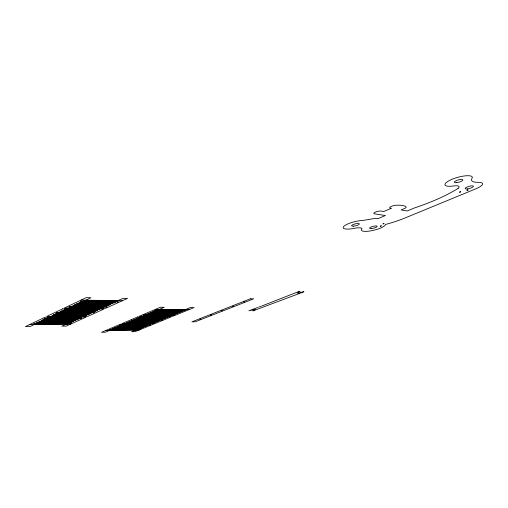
<?xml version="1.0" encoding="UTF-8"?>
<svg xmlns="http://www.w3.org/2000/svg" width="508" height="508" viewBox="0 0 508 508"><rect width="100%" height="100%" fill="white"/><g stroke="black" fill="none" stroke-linecap="round" stroke-linejoin="round"><path stroke-width="0.76" d="M459.511 192.119L460.731 191.783M460.731 191.827L459.537 192.17M466.992 190.271L468.205 189.922L467.03 190.329M380.263 226.136L381.368 225.863M381.381 225.92L380.295 226.193M382.981 223.863L384.099 223.577L383.019 223.926M70.161 306.648L69.037 306.749L70.161 306.584M80.289 301.409L81.432 301.231M81.432 301.301L80.321 301.479M94.126 312.668L93.078 312.769L94.126 312.604M105.702 307.054L106.769 306.876M106.737 306.965L105.721 307.118M118.104 301.809L117.031 301.981L118.104 301.739M44.183 318.548L45.282 318.383M45.288 318.446L44.209 318.618M70.307 323.094L71.33 322.929M71.33 322.999L70.333 323.158M143.535 315.106L144.501 314.935M144.507 314.992L143.548 315.163M80.677 318.395L81.705 318.23M81.674 318.319L80.683 318.459M154.426 310.49L155.397 310.318M155.391 310.382L154.438 310.553M299.911 291.421C293.002 294.653 301.879 292.418 303.828 291.535A1.765 0.343 -12.3 0 1 303.295 292.017L252.978 310.89M149.562 324.917L150.457 324.752M222.314 310.617L221.456 310.788L222.307 310.553M150.463 324.815L149.574 324.974M233.401 306.254L232.512 306.368L233.413 306.248M161.246 320.129L162.147 319.964M162.147 320.027L161.284 320.192M243.859 301.898L244.754 301.72M244.761 301.784L243.878 301.968M174.473 314.979L173.577 315.068L174.479 314.909M184.436 310.623L185.363 310.452M185.325 310.54L184.468 310.693M252.99 310.871L255.359 309.48L248.895 310.775L257.816 307.461M119.551 325.272L120.485 325.114M120.479 325.184L119.571 325.336M200.031 319.151L200.882 318.986L200.057 319.214M210.617 314.985L211.474 314.82M211.436 314.903L210.623 315.043M139.516 329.032L140.392 328.873M140.392 328.943L139.541 329.095M53.537 322.434L54.331 322.345A4.966 1.016 -8.8 0 1 55.467 322.339L55.836 322.402L55.042 322.491A4.991 1.029 -8.8 0 1 53.905 322.497L53.556 322.459M56.578 321.024L57.379 320.929A4.978 1.022 -8.8 0 1 58.515 320.929L58.877 320.993L58.083 321.081A5.004 1.041 -8.9 0 1 56.947 321.081L56.629 321.056M58.109 320.313L58.909 320.218A4.985 1.029 -8.8 0 1 60.046 320.218L60.414 320.281L59.614 320.37A5.01 1.041 -8.9 0 1 58.477 320.377L58.134 320.332M59.652 319.596L60.452 319.507A4.991 1.035 -8.9 0 1 61.582 319.507L61.951 319.57L61.151 319.659A5.017 1.048 -8.9 0 1 60.02 319.659L59.703 319.627M54.305 323.107L53.524 323.19A4.978 1.022 -8.8 0 1 52.394 323.196L52.026 323.151L52.819 323.044A4.953 1.01 -8.8 0 1 53.95 323.037L54.318 323.082M61.195 318.878L61.995 318.789A5.004 1.035 -8.9 0 1 63.132 318.789L63.494 318.853L62.694 318.941A5.029 1.054 -8.9 0 1 61.563 318.948L61.214 318.903M62.744 318.16L63.544 318.072A5.01 1.041 -8.9 0 1 64.681 318.072L65.043 318.135L64.243 318.224A5.036 1.054 -8.9 0 1 63.106 318.224L62.744 318.179M67.583 315.913L68.389 315.824A5.029 1.054 -8.9 0 1 69.526 315.824L69.894 315.893M75.527 312.229L76.333 312.141A5.074 1.079 -9 0 1 77.476 312.147L77.832 312.198L77.025 312.306A5.099 1.099 -9.1 0 1 75.889 312.299L75.571 312.261M71.457 315.17L70.663 315.252A5.067 1.079 -9 0 1 69.526 315.252L69.209 315.214L69.964 315.093A5.042 1.06 -8.9 0 1 71.101 315.1L71.463 315.151M80.366 309.982L81.178 309.893A5.099 1.092 -9.1 0 1 82.321 309.905L82.677 309.956L81.871 310.064A5.124 1.111 -9.1 0 1 80.728 310.058L80.416 310.02M81.045 310.737L80.251 310.813A5.118 1.105 -9.1 0 1 79.108 310.807L78.759 310.725L79.559 310.642A5.086 1.092 -9 0 1 80.696 310.655L81.058 310.712M88.57 306.178L89.383 306.089A5.137 1.118 -9.1 0 1 90.526 306.102L90.881 306.178L90.068 306.267A5.163 1.137 -9.2 0 1 88.925 306.254L88.614 306.21M84.296 309.232L83.496 309.315A5.131 1.118 -9.1 0 1 82.353 309.302L82.004 309.22L82.804 309.137A5.105 1.099 -9.1 0 1 83.947 309.15L84.303 309.207M87.567 307.715L86.766 307.797A5.15 1.124 -9.2 0 1 85.63 307.784L85.281 307.702L86.081 307.619M96.939 302.292L97.758 302.203A5.182 1.143 -9.2 0 1 98.901 302.222L99.257 302.285M98.635 301.504L99.46 301.415A5.188 1.149 -9.3 0 1 100.597 301.441L100.952 301.498M92.532 305.416L91.726 305.499A5.175 1.143 -9.2 0 1 90.589 305.479L90.246 305.435L91.046 305.314A5.143 1.124 -9.2 0 1 92.189 305.333L92.545 305.391M99.257 302.304L98.438 302.393A5.207 1.162 -9.3 0 1 97.295 302.368L96.958 302.317M100.94 301.53L100.133 301.606A5.22 1.168 -9.3 0 1 98.99 301.587L98.679 301.542M102.641 300.742L101.835 300.819A5.226 1.175 -9.3 0 1 100.692 300.793L100.349 300.704L101.162 300.628A5.194 1.156 -9.3 0 1 102.305 300.647L102.66 300.711M33.388 324.428L67.837 323.913L67.462 324.085M50.343 316.395L84.95 316.147L84.557 316.325M67.92 308.064L102.66 308.108L102.248 308.293M34.563 324.415L30.112 326.523L25.4 326.58L45.072 317.214L86.119 317.1L66.237 326.085L61.868 326.136L66.364 324.091M85.795 300.177L90.945 297.745L86.163 297.656L64.345 308.045L105.55 308.318L127.495 298.399L123.088 298.317L117.919 300.666M108.75 330.397L136.849 329.902M110.947 329.463L138.805 329.101M119.863 325.691L147.726 325.438M122.879 324.415L150.743 324.206M132.41 320.377L160.28 320.294M134.48 319.5L162.344 319.443M142.215 316.224L170.339 316.166M109.715 330.378L105.353 332.226L101.479 332.302L120.72 324.123L154.47 323.761L135.192 331.641L131.566 331.711L135.941 329.921M159.309 309.404L164.262 307.302L160.376 307.27L139.3 316.23L173.057 316.16L194.107 307.55L190.487 307.524L185.541 309.55M261.537 306.095L298.018 291.852A1.772 0.343 -12.3 0 1 299.923 291.408M260.845 306.356L258.686 307.143M69.856 315.913L69.088 315.982A5.061 1.073 -9 0 1 67.951 315.982L67.634 315.944M169.094 310.553L169.634 310.509A6.458 1.295 -10.4 0 1 170.726 310.515L170.974 310.547M170.955 310.566L170.434 310.61A6.509 1.321 -10.5 0 1 169.342 310.598L169.094 310.572M159.41 314.592L159.95 314.547A6.394 1.264 -10.3 0 1 161.042 314.547L160.75 314.636A6.445 1.289 -10.4 0 1 159.658 314.636L159.41 314.611M167.704 311.918L167.183 311.963A6.483 1.314 -10.5 0 1 166.091 311.956L166.383 311.861A6.433 1.289 -10.4 0 1 167.475 311.874L167.723 311.899M164.471 313.265L163.957 313.303A6.464 1.302 -10.4 0 1 162.858 313.303L163.151 313.207A6.413 1.276 -10.4 0 1 164.249 313.214L164.49 313.245M159.144 315.481L158.629 315.525A6.433 1.283 -10.4 0 1 157.531 315.519L157.823 315.43A6.382 1.257 -10.3 0 1 158.915 315.436L159.163 315.462M145.117 320.554L145.65 320.504A6.306 1.226 -10.1 0 1 146.742 320.504L146.463 320.586A6.356 1.245 -10.2 0 1 145.364 320.592L145.136 320.573M153.2 317.957L152.686 317.995A6.394 1.264 -10.3 0 1 151.587 318.002L151.879 317.913A6.344 1.245 -10.2 0 1 152.971 317.913L153.219 317.938M151.117 318.821L150.597 318.865A6.382 1.257 -10.3 0 1 149.504 318.865L149.79 318.783A6.331 1.238 -10.2 0 1 150.889 318.776L151.13 318.802M139.998 322.688L140.532 322.644A6.274 1.206 -10.1 0 1 141.624 322.637L141.345 322.72A6.325 1.232 -10.2 0 1 140.246 322.726L140.043 322.713M132.582 325.78L133.109 325.736A6.229 1.187 -10 0 1 134.207 325.723L133.928 325.806A6.274 1.206 -10.1 0 1 132.829 325.819L132.582 325.799M136.442 324.93L135.928 324.974A6.287 1.213 -10.1 0 1 134.836 324.98L135.115 324.898A6.242 1.187 -10 0 1 136.214 324.891L136.462 324.91M127.61 327.857L128.137 327.806A6.204 1.168 -10 0 1 129.229 327.793L128.956 327.876A6.248 1.194 -10 0 1 127.857 327.889L127.654 327.882M132.442 326.593L131.928 326.638A6.267 1.2 -10.1 0 1 130.835 326.65L131.115 326.568A6.217 1.181 -10 0 1 132.207 326.555L132.455 326.574M126.511 329.063L125.997 329.108A6.229 1.181 -10 0 1 124.904 329.12L125.178 329.038A6.185 1.162 -9.9 0 1 126.276 329.025L126.524 329.044M158.591 315.081A6.439 1.289 -10.4 0 0 159.69 315.081L159.982 314.992A6.388 1.264 -10.3 0 0 158.883 314.992L158.591 315.081M147.491 320.161L147.777 320.072A6.312 1.226 -10.2 0 0 146.679 320.078L146.393 320.167A6.363 1.251 -10.2 0 0 147.498 320.161M74.733 312.884L73.939 312.966L74.289 313.042A5.093 1.092 -9 0 0 75.432 313.049L76.232 312.96L75.87 312.89A5.061 1.073 -9 0 0 74.733 312.884M161.011 314.103L160.719 314.192A6.452 1.295 -10.4 0 0 161.817 314.192L162.109 314.109A6.401 1.27 -10.3 0 0 161.011 314.103M105.842 330.448L139.567 329.857M29.851 324.466L70.739 324.047M155.423 309.378L189.16 309.575M81.02 300.107L122.326 300.73M125.292 329.432L125.019 329.514A6.223 1.181 -10 0 1 123.927 329.533L124.2 329.451A6.179 1.156 -9.9 0 1 125.292 329.432M87.579 307.689L87.224 307.632A5.118 1.111 -9.1 0 0 86.081 307.619M56.49 312.706L57.614 312.591L56.49 312.706M33.922 323.418L35.008 323.323L33.922 323.418M131.229 320.319L132.182 320.218L131.229 320.319M109.525 329.521L110.446 329.432L109.538 329.514M458.083 188.379L458.045 188.404A91.478 25.686 -14.6 0 1 414.776 207.842A4.121 1.041 -14.7 0 0 413.887 208.172L407.181 210.972L401.11 209.95L404.425 208.553A4.108 1.054 -14.5 0 0 406.14 207.004A25.044 6.445 -14.2 0 0 395.967 205.245A4.159 1.086 -14.4 0 0 390.868 206.623A4.159 1.086 -14.4 0 0 390.449 208.14L391.325 208.293L383.8 211.499L381.051 211.061A4.108 1.067 -14.1 0 0 375.482 212.09A4.108 1.067 -14.1 0 0 374.523 213.849L385.388 215.538L378.092 218.611L376.333 218.351A3.226 0.819 -14 0 0 374.218 218.491A91.478 25.686 -14.6 0 1 366.935 219.805A28.175 7.417 -14.1 0 1 360.959 220.599A12.668 3.213 -13.6 0 0 343.529 226.708A12.668 3.213 -13.6 0 0 355.206 228.162A8.642 2.14 -13.5 0 1 362.014 228.829A12.357 3.035 -13.8 0 0 371.329 230.759A12.357 3.035 -13.8 0 0 385.413 224.492A47.422 12.256 -14.1 0 0 406.19 217.507L475.679 188.887A13.754 3.512 -15.8 0 0 478.758 182.309A21.971 5.715 -16.3 0 1 471.786 178.676A14.205 3.778 -15.8 0 0 462.998 176.155A14.205 3.778 -15.8 0 0 445.808 182.982A14.205 3.778 -15.8 0 0 453.384 185.985A9.576 2.496 -15.5 0 1 458.083 188.379L458.07 188.385M50.527 323.831L50.883 323.894A4.972 1.022 -8.8 0 0 52.019 323.888L52.813 323.799L52.445 323.736A4.947 1.003 -8.8 0 0 51.308 323.748L50.578 323.812M55.067 321.723L55.423 321.793A4.997 1.035 -8.9 0 0 56.559 321.786L57.353 321.697L56.985 321.634A4.972 1.016 -8.8 0 0 55.848 321.64L55.118 321.704M64.313 317.43L64.662 317.506A5.042 1.06 -8.9 0 0 65.805 317.506L66.605 317.417L66.237 317.348A5.017 1.048 -8.9 0 0 65.1 317.348L64.332 317.424M70.758 314.439L71.107 314.516A5.074 1.079 -9 0 0 72.25 314.522L73.05 314.433L72.688 314.363A5.048 1.067 -9 0 0 71.545 314.363L70.758 314.439M72.346 313.703L72.695 313.779A5.08 1.086 -9 0 0 73.838 313.785L74.638 313.696L74.276 313.626A5.055 1.073 -9 0 0 73.133 313.62L72.346 313.703M77.146 311.474L77.495 311.556A5.105 1.099 -9.1 0 0 78.638 311.563L79.445 311.474L79.083 311.404A5.08 1.086 -9 0 0 77.94 311.398L77.165 311.468M86.925 306.934L87.274 307.016A5.156 1.13 -9.2 0 0 88.417 307.029L89.23 306.946L88.875 306.87A5.131 1.111 -9.1 0 0 87.725 306.857L86.951 306.927M91.91 304.622L92.253 304.711A5.182 1.149 -9.2 0 0 93.396 304.724L94.215 304.641L93.859 304.559A5.156 1.13 -9.2 0 0 92.71 304.546L91.929 304.616M93.58 303.848L93.929 303.93A5.188 1.149 -9.3 0 0 95.072 303.949L95.891 303.86L95.529 303.784A5.163 1.137 -9.2 0 0 94.386 303.765L93.605 303.835M95.263 303.066L95.606 303.155A5.201 1.156 -9.3 0 0 96.755 303.174L97.568 303.086L97.212 303.003A5.169 1.137 -9.2 0 0 96.069 302.99L95.288 303.054M62.713 308.82L46.787 316.401L87.846 316.319L103.905 309.061L62.713 308.82M35.262 323.545L34.887 323.723L69.348 323.228L35.262 323.545M36.767 322.828L36.392 323.005L70.866 322.536L36.767 322.828M38.278 322.116L37.897 322.294L72.39 321.843L38.278 322.116M39.795 321.393L39.414 321.577L73.92 321.151L39.795 321.393M41.313 320.675L40.932 320.853L75.457 320.453L41.313 320.675M42.843 319.951L42.462 320.129L76.994 319.754L42.843 319.951M44.38 319.221L43.993 319.405L78.543 319.056L44.38 319.221M45.917 318.491L45.536 318.675L80.099 318.351L45.917 318.491M47.466 317.76L47.079 317.945L81.655 317.64L47.466 317.76M52.305 315.468L51.911 315.652L86.531 315.43L52.305 315.468M53.873 314.719L53.48 314.909L88.113 314.712L53.873 314.719M55.455 313.976L55.061 314.16L89.706 313.988L55.455 313.976M57.042 313.22L56.642 313.411L91.3 313.265L57.042 313.22M58.636 312.464L58.236 312.655L92.907 312.534L58.636 312.464M60.23 311.709L59.83 311.899L94.513 311.804L60.23 311.709M61.836 310.947L61.436 311.137L96.133 311.074L61.836 310.947M63.449 310.185L63.049 310.375L97.752 310.337L63.449 310.185M65.068 309.416L64.662 309.607L99.384 309.594L65.068 309.416M69.964 307.099L69.558 307.289L104.311 307.359L69.964 307.099M71.615 306.318L71.203 306.514L105.962 306.61L71.615 306.318M73.266 305.53L72.854 305.727L107.626 305.854L73.266 305.53M74.924 304.749L74.511 304.946L109.296 305.098L74.924 304.749M76.594 303.955L76.175 304.152L110.973 304.336L76.594 303.955M78.264 303.162L77.845 303.365L112.655 303.574L78.264 303.162M79.947 302.368L79.527 302.565L114.344 302.806L79.947 302.368M81.636 301.568L81.21 301.765L116.04 302.038L81.636 301.568M83.331 300.761L82.906 300.965L117.742 301.263L83.331 300.761M137.56 316.967L122.085 323.545L155.835 323.202L171.317 316.871L137.56 316.967M109.969 329.876L138.074 329.4L109.969 329.876M111.931 329.051L140.037 328.593L111.931 329.051M112.916 328.632L141.021 328.193L112.916 328.632M113.9 328.212L142.005 327.787L113.9 328.212M114.884 327.8L142.996 327.381L114.884 327.8M115.875 327.381L143.986 326.974L115.875 327.381M116.872 326.955L144.983 326.568L116.872 326.955M117.862 326.536L145.98 326.155L117.862 326.536M118.866 326.111L146.977 325.749L118.866 326.111M120.866 325.266L148.984 324.923L120.866 325.266M121.869 324.841L149.987 324.51L121.869 324.841M126.27 322.98L154.394 322.707L126.27 322.98M127.286 322.548L155.41 322.288L127.286 322.548M128.308 322.116L156.432 321.869L128.308 322.116M129.33 321.678L157.455 321.45L129.33 321.678M130.353 321.246L158.477 321.031L130.353 321.246M131.382 320.815L159.506 320.611L131.382 320.815M133.445 319.938L161.569 319.761L133.445 319.938M135.515 319.062L163.639 318.91L135.515 319.062M136.557 318.618L164.681 318.484L136.557 318.618M137.598 318.179L165.722 318.059L137.598 318.179M138.64 317.735L166.77 317.627L138.64 317.735M139.687 317.29L167.818 317.202L139.687 317.29M143.535 315.665L171.66 315.62L143.535 315.665M144.596 315.214L172.72 315.189L144.596 315.214M145.656 314.763L173.78 314.75L145.656 314.763M146.723 314.312L174.847 314.319L146.723 314.312M147.79 313.861L175.914 313.88L147.79 313.861M148.863 313.411L176.981 313.442L148.863 313.411M149.936 312.953L178.054 313.004L149.936 312.953M151.009 312.503L179.127 312.56L151.009 312.503M152.089 312.045L180.207 312.122L152.089 312.045M153.168 311.588L181.286 311.677L153.168 311.588M154.248 311.125L182.366 311.233L154.248 311.125M155.34 310.667L183.451 310.788L155.34 310.667M156.426 310.204L184.537 310.344L156.426 310.204M157.518 309.74L185.63 309.893L157.518 309.74M250.381 298.774L191.878 321.837L195.199 321.805L253.67 298.837L250.381 298.774M171.291 309.639L171.52 309.69A6.521 1.327 -10.6 0 0 172.618 309.696L172.911 309.607A6.471 1.302 -10.5 0 0 171.812 309.601L171.317 309.632M170.199 310.096L170.428 310.147A6.515 1.327 -10.5 0 0 171.526 310.153L171.882 310.064A6.464 1.302 -10.4 0 0 170.72 310.058L170.199 310.096M168.027 311.004L168.25 311.055A6.502 1.321 -10.5 0 0 169.348 311.061L169.64 310.972A6.452 1.295 -10.4 0 0 168.548 310.966L168.053 310.998M166.941 311.455L167.17 311.506A6.496 1.314 -10.5 0 0 168.269 311.512L168.624 311.423A6.439 1.289 -10.4 0 0 167.462 311.417L166.941 311.455M164.782 312.356L165.011 312.407A6.477 1.308 -10.5 0 0 166.11 312.407L166.395 312.318A6.426 1.283 -10.4 0 0 165.303 312.318L164.808 312.35M163.703 312.801L163.932 312.852A6.471 1.302 -10.5 0 0 165.03 312.858L165.322 312.769A6.42 1.276 -10.4 0 0 164.224 312.763L163.703 312.801M161.563 313.696L161.785 313.747A6.458 1.295 -10.4 0 0 162.884 313.747L163.176 313.658A6.407 1.27 -10.3 0 0 162.077 313.658L161.563 313.696M156.242 315.913L156.47 315.963A6.426 1.283 -10.4 0 0 157.575 315.963L157.861 315.874A6.375 1.257 -10.3 0 0 156.762 315.874L156.242 315.913M153.454 317.081L153.683 317.125A6.407 1.27 -10.3 0 0 154.781 317.125L155.131 317.043A6.356 1.251 -10.2 0 0 153.968 317.036L153.454 317.081M152.406 317.519L152.635 317.564A6.401 1.27 -10.3 0 0 153.733 317.564L154.019 317.475A6.35 1.245 -10.2 0 0 152.921 317.475L152.425 317.513M150.317 318.389L150.546 318.433A6.388 1.264 -10.3 0 0 151.644 318.433L151.93 318.345A6.337 1.238 -10.2 0 0 150.832 318.345L150.368 318.376M148.234 319.259L148.463 319.303A6.375 1.257 -10.3 0 0 149.562 319.297L149.847 319.208A6.325 1.232 -10.2 0 0 148.749 319.214L148.292 319.246M147.199 319.691L147.428 319.735A6.369 1.251 -10.3 0 0 148.526 319.729L148.812 319.64A6.318 1.232 -10.2 0 0 147.714 319.646L147.199 319.691M144.107 320.98L144.335 321.024A6.35 1.245 -10.2 0 0 145.434 321.018L145.72 320.929A6.299 1.219 -10.1 0 0 144.615 320.935L144.107 320.98M143.078 321.405L143.307 321.45A6.344 1.238 -10.2 0 0 144.412 321.443L144.691 321.361A6.293 1.219 -10.1 0 0 143.593 321.367L143.135 321.399M142.056 321.837L142.284 321.875A6.337 1.238 -10.2 0 0 143.383 321.869L143.669 321.786A6.287 1.213 -10.1 0 0 142.57 321.793L142.075 321.831M141.034 322.262L141.262 322.301A6.331 1.232 -10.2 0 0 142.361 322.294L142.646 322.212A6.28 1.213 -10.1 0 0 141.548 322.218L141.091 322.25M138.995 323.107L139.23 323.151A6.318 1.226 -10.2 0 0 140.329 323.145L140.608 323.056A6.267 1.206 -10.1 0 0 139.51 323.069L139.021 323.107M136.614 324.104L136.849 324.142A6.299 1.219 -10.1 0 0 137.947 324.136L138.227 324.047A6.255 1.194 -10.1 0 0 137.128 324.06L136.639 324.098M135.604 324.523L135.839 324.561A6.293 1.219 -10.1 0 0 136.938 324.555L137.217 324.466A6.248 1.194 -10 0 0 136.119 324.479L135.604 324.523M133.598 325.361L133.833 325.399A6.28 1.213 -10.1 0 0 134.931 325.387L135.211 325.304A6.236 1.187 -10 0 0 134.112 325.317L133.623 325.355M131.597 326.193L131.832 326.238A6.274 1.206 -10.1 0 0 132.931 326.225L133.204 326.142A6.223 1.181 -10 0 0 132.105 326.155L131.597 326.193M129.603 327.025L129.838 327.063A6.261 1.2 -10.1 0 0 130.937 327.05L131.216 326.968A6.21 1.175 -10 0 0 130.118 326.981L129.629 327.019M128.613 327.438L128.848 327.482A6.255 1.194 -10.1 0 0 129.946 327.463L130.219 327.381A6.21 1.175 -10 0 0 129.121 327.393L128.613 327.438M126.638 328.263L126.873 328.301A6.242 1.187 -10 0 0 127.972 328.289L128.308 328.206A6.198 1.168 -10 0 0 127.146 328.219L126.638 328.263M125.647 328.676L125.889 328.714A6.236 1.187 -10 0 0 126.987 328.695L127.26 328.619A6.191 1.162 -9.9 0 0 126.162 328.632L125.673 328.67M122.707 329.902L122.942 329.94A6.217 1.175 -10 0 0 124.041 329.921L124.314 329.838A6.172 1.156 -9.9 0 0 123.215 329.857L122.733 329.895M467.246 188.938A4.299 1.099 -15.8 0 0 473.45 186.315A4.299 1.099 -15.8 0 0 467.22 186.969A4.299 1.099 -15.8 0 0 467.246 188.938M456.527 182.677A4.439 1.181 -15.8 0 0 462.89 179.927A4.439 1.181 -15.8 0 0 456.413 180.588A4.439 1.181 -15.8 0 0 456.527 182.677M353.543 226.168A3.956 1.003 -13.6 0 0 359.353 223.971A3.956 1.003 -13.6 0 0 353.6 224.365A3.956 1.003 -13.6 0 0 353.543 226.168M371.646 228.511A3.861 0.946 -13.8 0 0 377.139 226.339A3.861 0.946 -13.8 0 0 371.373 226.886A3.861 0.946 -13.8 0 0 371.646 228.511"/></g></svg>
